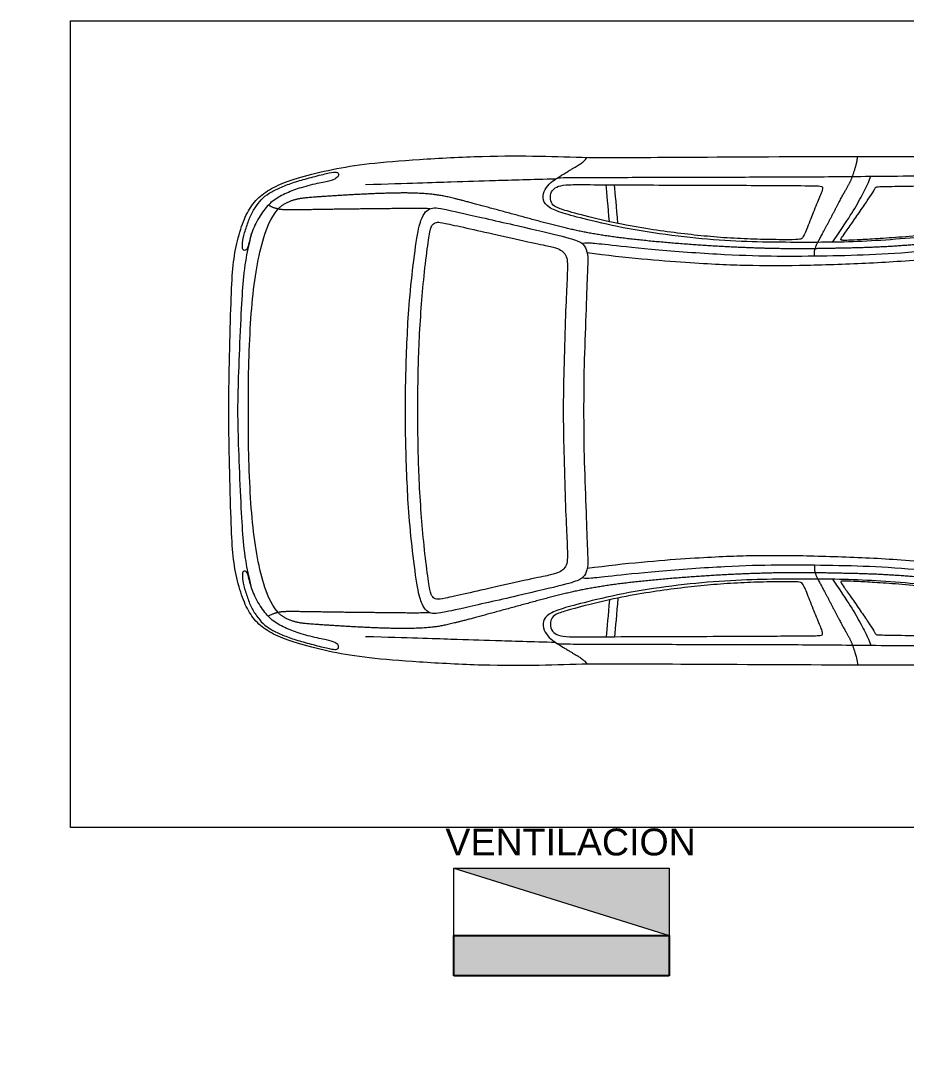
# Model space of a CAD drawing. Header units: metres. Extents: x 42 to 294, y -52 to 32.
# Drawn here: x 154.907 to 158.2, y -7.446 to -3.583 of the extents above; entities that cross this region are included whole.
import ezdxf

# ---------------------------------------------------------------- set-up
doc = ezdxf.new("R2010")
doc.units = ezdxf.units.M
doc.header["$LTSCALE"] = 0.15
doc.linetypes.add('ACAD_ISO02W100', pattern=[15, 12, -3])
doc.layers.get('0').update_dxf_attribs({"lineweight": 20})
doc.layers.add('Hatch', color=8, linetype='Continuous')
for name, color, linetype, lineweight in [('L-DETLGEM', 6, 'Continuous', 9), ('VENTILACIONES', 4, 'Continuous', 9), ('Vista', 2, 'Continuous', 20)]:
    doc.layers.add(name, color=color, linetype=linetype, lineweight=lineweight)
doc.styles.get("Standard").update_dxf_attribs({"font": 'arial.ttf', "height": 0.15})

# ---------------------------------------------------------------- blocks, each defined once
blk = doc.blocks.new('Coche _2_ - Coche _2_-13-01 P_Baja')
at = {"layer": 'L-DETLGEM'}
for points in [[(-0.6559, 0.9445), (-0.1495, 0.9463), (0.226, 0.9463), (0.9072, 0.9425), (1.1189, 0.941), (1.289, 0.9483), (1.5022, 0.9483), (1.7513, 0.9351), (1.9363, 0.9202), (2.0653, 0.8989), (2.1897, 0.8683), (2.2709, 0.8393), (2.3284, 0.8059), (2.3711, 0.7595), (2.3999, 0.6992), (2.4251, 0.6106), (2.4372, 0.5215), (2.4427, 0.3944), (2.4484, 0.1694), (2.4512, 0), (2.4484, -0.1694), (2.4427, -0.3944), (2.4372, -0.5215), (2.4251, -0.6106), (2.3999, -0.6992), (2.3711, -0.7595), (2.3284, -0.8059), (2.2709, -0.8393), (2.1897, -0.8683), (2.0653, -0.8989), (1.9363, -0.9202), (1.7513, -0.9351), (1.5022, -0.9483), (1.289, -0.9483), (1.1189, -0.941), (0.9072, -0.9425), (0.226, -0.9463), (-0.1495, -0.9463), (-0.6559, -0.9445)], [(0.2723, 0.5747), (0.2726, 0.5809), (0.2725, 0.5865), (0.272, 0.5918), (0.2712, 0.5968), (0.27, 0.6016), (0.2684, 0.6065), (0.2665, 0.6114), (0.2643, 0.6165), (0.2617, 0.6219), (0.2588, 0.6277), (0.2556, 0.6339), (0.2521, 0.6406), (0.2482, 0.6477), (0.244, 0.6555), (0.2395, 0.6637), (0.2347, 0.6727), (0.2296, 0.6822), (0.2243, 0.6923), (0.2188, 0.7028), (0.2132, 0.7135), (0.2076, 0.7243), (0.202, 0.7349), (0.1966, 0.7454), (0.1913, 0.7555), (0.1863, 0.7651), (0.1815, 0.7741), (0.177, 0.7826), (0.1727, 0.7907), (0.1687, 0.7982), (0.1649, 0.8052), (0.1613, 0.8117), (0.1579, 0.8177), (0.1548, 0.8232), (0.1519, 0.8283), (0.1492, 0.8331), (0.1466, 0.8376), (0.1443, 0.8419), (0.1421, 0.846), (0.14, 0.85), (0.1381, 0.8541), (0.1362, 0.8582), (0.1345, 0.8623), (0.1328, 0.8666), (0.1312, 0.8711), (0.1296, 0.8757), (0.1279, 0.8805), (0.1263, 0.8855), (0.1245, 0.8908), (0.1226, 0.8964), (0.1206, 0.9027), (0.1186, 0.91), (0.1164, 0.9187), (0.114, 0.9292), (0.1116, 0.9418), (0.1109, 0.946)], [(1.239, 0.8592), (1.2213, 0.8704), (1.206, 0.88), (1.1927, 0.8882), (1.1811, 0.8952), (1.1712, 0.9012), (1.1625, 0.9064), (1.1548, 0.911), (1.148, 0.915), (1.1417, 0.9189), (1.1357, 0.9232), (1.1295, 0.9287), (1.1227, 0.936), (1.1176, 0.9426)], [(-1.9919, 0.8466), (-1.9517, 0.8499), (-1.9119, 0.8529), (-1.8726, 0.8557), (-1.8341, 0.8581), (-1.7964, 0.8604), (-1.7596, 0.8624), (-1.7238, 0.8641), (-1.6893, 0.8657), (-1.656, 0.8671), (-1.6239, 0.8683), (-1.5927, 0.8694), (-1.5623, 0.8704), (-1.5326, 0.8712), (-1.5034, 0.872), (-1.4744, 0.8727), (-1.4456, 0.8734), (-1.4169, 0.874), (-1.3884, 0.8746), (-1.3605, 0.8752), (-1.3333, 0.8757), (-1.3072, 0.8761), (-1.2825, 0.8765), (-1.2594, 0.8768), (-1.2381, 0.8771), (-1.219, 0.8772), (-1.2019, 0.8772), (-1.1867, 0.8772), (-1.1731, 0.8771), (-1.161, 0.8769), (-1.1503, 0.8766), (-1.1408, 0.8763), (-1.1323, 0.8758), (-1.1246, 0.8753), (-1.1175, 0.8747), (-1.1107, 0.8739), (-1.1039, 0.8728), (-1.0967, 0.8714), (-1.089, 0.8696), (-1.0804, 0.8674), (-1.0706, 0.8647), (-1.0594, 0.8615), (-1.0469, 0.8577), (-1.0332, 0.8535), (-1.0184, 0.8487), (-1.0025, 0.8435), (-0.9858, 0.8379), (-0.9683, 0.8319), (-0.9502, 0.8255), (-0.9315, 0.8188), (-0.9125, 0.8118), (-0.8932, 0.8046), (-0.8738, 0.7973), (-0.8544, 0.7899), (-0.8352, 0.7826), (-0.8163, 0.7753), (-0.7978, 0.7683), (-0.78, 0.7615), (-0.7627, 0.7549), (-0.7461, 0.7487), (-0.7301, 0.7427), (-0.7149, 0.7371), (-0.7004, 0.7318), (-0.6867, 0.7269), (-0.6737, 0.7223), (-0.6616, 0.7182), (-0.6501, 0.7144), (-0.6392, 0.7109), (-0.6286, 0.7076), (-0.6183, 0.7046), (-0.608, 0.7018), (-0.5977, 0.699), (-0.5873, 0.6964), (-0.5764, 0.6939), (-0.5653, 0.6913), (-0.5539, 0.6888), (-0.5423, 0.6863), (-0.5305, 0.6839), (-0.5185, 0.6814), (-0.5064, 0.6789), (-0.4942, 0.6765), (-0.482, 0.6739), (-0.4697, 0.6714), (-0.4572, 0.6689), (-0.4446, 0.6663), (-0.4317, 0.6637), (-0.4187, 0.6612), (-0.4053, 0.6586), (-0.3916, 0.656), (-0.3775, 0.6534), (-0.3631, 0.6508), (-0.3485, 0.6483), (-0.3335, 0.6457), (-0.3184, 0.6433), (-0.303, 0.6409), (-0.2875, 0.6385), (-0.2719, 0.6363), (-0.2562, 0.6341), (-0.2404, 0.632), (-0.2243, 0.63), (-0.2078, 0.628), (-0.191, 0.6261), (-0.1735, 0.6243), (-0.1555, 0.6225), (-0.1367, 0.6207), (-0.1172, 0.619), (-0.097, 0.6173), (-0.0763, 0.6156), (-0.0552, 0.6141), (-0.0339, 0.6126), (-0.0125, 0.6112), (0.0089, 0.61), (0.03, 0.6089), (0.0508, 0.6079), (0.0712, 0.6072), (0.0914, 0.6065), (0.1112, 0.6059), (0.1307, 0.6054), (0.1499, 0.605), (0.1689, 0.6046), (0.1876, 0.6042), (0.206, 0.6039), (0.2243, 0.6035), (0.2424, 0.6032), (0.2604, 0.6029), (0.2784, 0.6026), (0.2964, 0.6024), (0.3144, 0.6023), (0.3326, 0.6023), (0.3509, 0.6023), (0.3693, 0.6025), (0.388, 0.6027), (0.4069, 0.603), (0.4259, 0.6034), (0.4451, 0.6038), (0.4646, 0.6044), (0.4843, 0.605), (0.5042, 0.6057), (0.5245, 0.6064), (0.5451, 0.6073), (0.5661, 0.6082), (0.5877, 0.6093), (0.6099, 0.6104), (0.6327, 0.6117), (0.6563, 0.6131), (0.6806, 0.6147), (0.7056, 0.6164), (0.7311, 0.6182), (0.757, 0.6201), (0.7831, 0.6221), (0.8093, 0.6243), (0.8354, 0.6266), (0.8613, 0.6289), (0.8868, 0.6314), (0.9119, 0.6339), (0.9365, 0.6365), (0.9606, 0.6393), (0.9841, 0.6421), (1.0069, 0.645), (1.029, 0.648), (1.0503, 0.6511), (1.0708, 0.6543), (1.0907, 0.6576), (1.11, 0.6611), (1.129, 0.6647), (1.1477, 0.6685), (1.1665, 0.6725), (1.1853, 0.6767), (1.2044, 0.6812), (1.2239, 0.686), (1.2438, 0.6911), (1.2642, 0.6963), (1.2849, 0.7018), (1.306, 0.7075), (1.3276, 0.7133), (1.3494, 0.7193), (1.3717, 0.7254), (1.3943, 0.7315), (1.417, 0.7377), (1.4395, 0.7438), (1.4617, 0.7498), (1.4832, 0.7556), (1.5038, 0.7612), (1.5233, 0.7664), (1.5413, 0.7713), (1.5578, 0.7757), (1.5729, 0.7797), (1.5865, 0.7832), (1.599, 0.7864), (1.6105, 0.7893), (1.621, 0.7919), (1.6308, 0.7941), (1.64, 0.7962), (1.6488, 0.798), (1.6573, 0.7997), (1.6656, 0.8012), (1.6738, 0.8025), (1.6821, 0.8037), (1.6907, 0.8047), (1.6995, 0.8057), (1.7089, 0.8066), (1.7188, 0.8074), (1.7294, 0.8081), (1.7407, 0.8087), (1.7527, 0.8092), (1.7655, 0.8096), (1.7792, 0.8099), (1.7938, 0.81), (1.8093, 0.81), (1.8258, 0.8098), (1.8432, 0.8095), (1.8614, 0.809), (1.8803, 0.8084), (1.8999, 0.8077), (1.92, 0.8069), (1.9406, 0.806), (1.9616, 0.8049), (1.9828, 0.8038), (2.004, 0.8026), (2.025, 0.8014), (2.0454, 0.8002), (2.065, 0.799), (2.0834, 0.7978), (2.1005, 0.7967), (2.116, 0.7956), (2.1295, 0.7946), (2.1414, 0.7937), (2.1517, 0.7928), (2.1607, 0.792), (2.1686, 0.7912), (2.1756, 0.7903), (2.1819, 0.7895), (2.1877, 0.7885), (2.1932, 0.7875), (2.1985, 0.7864), (2.2036, 0.7851), (2.2087, 0.7838), (2.2136, 0.7822), (2.2186, 0.7805), (2.2236, 0.7785), (2.2287, 0.7763), (2.234, 0.7739), (2.2393, 0.7712), (2.2446, 0.7683), (2.2498, 0.7651), (2.2548, 0.7617), (2.2594, 0.758), (2.2637, 0.7541), (2.267, 0.7505)], [(-0.8043, 0.8547), (-0.8348, 0.8557), (-0.8626, 0.8568), (-0.8882, 0.8585), (-0.9012, 0.8574), (-0.9058, 0.8495), (-0.9001, 0.8409), (-0.8394, 0.807), (-0.7719, 0.7819), (-0.6778, 0.7479), (-0.5797, 0.7192), (-0.4738, 0.6943), (-0.3744, 0.676), (-0.2476, 0.6564), (-0.1012, 0.6434), (0.0439, 0.6316), (0.1799, 0.6264), (0.3132, 0.6264), (0.442, 0.6264), (0.6041, 0.6316), (0.7767, 0.6473), (0.9663, 0.6748), (1.1271, 0.7126), (1.2117, 0.7356), (1.264, 0.7557), (1.2833, 0.7823), (1.2796, 0.8172), (1.2594, 0.8437), (1.2328, 0.8648), (1.2191, 0.8676), (1.1274, 0.8676), (0.8724, 0.8685), (0.596, 0.8695), (0.3301, 0.8695), (0.0807, 0.8722), (-0.2748, 0.8751), (-0.5958, 0.8796), (-0.7256, 0.8797)], [(0.2046, 0.6269), (0.1636, 0.6887), (0.1318, 0.7336), (0.0925, 0.8072), (0.0753, 0.8365), (0.063, 0.8722)], [(1.2345, 0.862), (1.3207, 0.8594), (1.4778, 0.8553), (1.6, 0.8512), (1.7797, 0.8448), (1.9413, 0.8406)], [(2.3843, 0.6845), (2.3795, 0.6994), (2.3696, 0.728), (2.3469, 0.7636), (2.3242, 0.7925), (2.2926, 0.8146), (2.25, 0.8348), (2.2019, 0.8522), (2.145, 0.8677), (2.0817, 0.8842), (2.0524, 0.8891), (2.0422, 0.8849), (2.0408, 0.877), (2.045, 0.8679), (2.0592, 0.86), (2.0698, 0.8567)], [(2.0698, 0.8567), (2.0804, 0.8535), (2.1088, 0.8484), (2.1853, 0.8297), (2.2346, 0.811), (2.2865, 0.7838), (2.3196, 0.7481), (2.3562, 0.6895), (2.374, 0.6334), (2.3798, 0.6025), (2.3887, 0.5953), (2.3979, 0.5966), (2.4006, 0.6101), (2.3986, 0.6384), (2.3892, 0.6695), (2.3843, 0.6845)], [(-0.7029, 0.7663), (-0.6443, 0.747), (-0.5906, 0.7301), (-0.5304, 0.7142), (-0.4696, 0.7004), (-0.4004, 0.6871), (-0.326, 0.6742), (-0.2551, 0.6645), (-0.1495, 0.6543), (-0.0379, 0.6446), (0.0518, 0.6388), (0.1178, 0.6348), (0.1555, 0.6335), (0.1692, 0.6339), (0.1742, 0.6348), (0.1748, 0.6389), (0.1646, 0.6525), (0.1363, 0.6926), (0.1015, 0.7439), (0.0707, 0.7878), (0.0489, 0.8232), (0.0449, 0.8309), (0.0415, 0.8331), (0.0328, 0.8337), (-0.0595, 0.8356), (-0.1839, 0.8367), (-0.3501, 0.8397), (-0.5481, 0.8427), (-0.6993, 0.8452), (-0.7363, 0.8453)], [(1.2473, 0.7697), (1.2516, 0.776), (1.257, 0.7931), (1.2483, 0.8224), (1.2264, 0.8361), (1.189, 0.8417), (1.1197, 0.8411), (0.9731, 0.8399), (0.5565, 0.8388), (0.3089, 0.8372), (0.2487, 0.8368), (0.2415, 0.8324), (0.2415, 0.8202), (0.2637, 0.7711), (0.2807, 0.7266), (0.289, 0.7058)], [(1.0035, 0.6967), (1.0076, 0.7561), (1.0124, 0.806), (1.0164, 0.8403)], [(1.0347, 0.7033), (1.0388, 0.7589), (1.0443, 0.8081), (1.0474, 0.8405)], [(0.289, 0.7058), (0.2972, 0.685), (0.313, 0.6464), (0.3205, 0.6376), (0.3436, 0.6358), (0.4378, 0.6364), (0.5326, 0.6389), (0.635, 0.6451), (0.7301, 0.6545), (0.8318, 0.667), (0.9392, 0.6832), (1.0673, 0.7095), (1.1865, 0.7407), (1.2314, 0.755), (1.2431, 0.7633), (1.2473, 0.7697)], [(1.1288, 0.1682), (1.1273, 0.2288), (1.1222, 0.3637), (1.1165, 0.5178), (1.1136, 0.5754), (1.1223, 0.609), (1.1395, 0.6282), (1.1894, 0.6445), (1.3679, 0.6867), (1.6059, 0.7404), (1.6673, 0.7538), (1.6927, 0.7557), (1.7147, 0.7462), (1.7311, 0.7231), (1.7483, 0.6704), (1.7673, 0.5234), (1.7822, 0.3705), (1.7877, 0.2556), (1.7925, 0.1185), (1.7935, 0), (1.7929, -0.079), (1.7919, -0.1216)], [(1.7008, 0.7516), (1.7188, 0.752), (1.7385, 0.7523), (1.7596, 0.7523), (1.7816, 0.7523), (1.8043, 0.7521), (1.8272, 0.7519), (1.85, 0.7516), (1.8724, 0.7513), (1.894, 0.7511), (1.9149, 0.7509), (1.9353, 0.7507), (1.9552, 0.7505), (1.9748, 0.7503), (1.9943, 0.7501), (2.0138, 0.7498), (2.0333, 0.7496), (2.0531, 0.7493), (2.0728, 0.749), (2.0923, 0.7487), (2.1112, 0.7484), (2.1294, 0.7481), (2.1466, 0.7478), (2.1624, 0.7476), (2.1768, 0.7474), (2.1894, 0.7472), (2.2004, 0.7471), (2.21, 0.747), (2.2183, 0.747), (2.2254, 0.747), (2.2316, 0.7471), (2.237, 0.7472), (2.2417, 0.7474), (2.246, 0.7476), (2.2498, 0.7479), (2.2534, 0.7482), (2.2568, 0.7486), (2.26, 0.7491), (2.2633, 0.7497), (2.2666, 0.7504), (2.27, 0.7512), (2.2736, 0.7522), (2.2775, 0.7533), (2.2817, 0.7546), (2.286, 0.7561), (2.2906, 0.758), (2.2955, 0.7601), (2.3006, 0.7626), (2.3036, 0.7643)], [(2.2666, 0.7505), (2.2973, 0.7129), (2.3224, 0.6452), (2.3474, 0.5364), (2.365, 0.401), (2.3739, 0.2495), (2.3783, 0.07), (2.3768, 0), (2.3783, -0.07), (2.3739, -0.2495), (2.365, -0.401), (2.3474, -0.5364), (2.3224, -0.6452), (2.2973, -0.7129), (2.2666, -0.7505)], [(1.2039, 0.1542), (1.2025, 0.2114), (1.199, 0.3427), (1.1929, 0.4738), (1.1899, 0.5417), (1.1922, 0.5697), (1.2028, 0.5885), (1.2194, 0.6014), (1.2481, 0.6104), (1.31, 0.6217), (1.4581, 0.6557), (1.5691, 0.6806), (1.6559, 0.6995), (1.6748, 0.7025), (1.6899, 0.6972), (1.6998, 0.6821), (1.7096, 0.6248), (1.7247, 0.5002), (1.7346, 0.3844), (1.7429, 0.2538), (1.746, 0.1433), (1.7475, 0.0316), (1.7468, 0), (1.7473, -0.0211), (1.7471, -0.045)], [(2.3656, 0.6587), (2.3859, 0.5731), (2.3957, 0.4985), (2.4022, 0.3936), (2.4113, 0.2041), (2.4162, 0.0402), (2.4162, 0), (2.4162, -0.0402), (2.4113, -0.2041), (2.4022, -0.3936), (2.3957, -0.4985), (2.3859, -0.5731), (2.3656, -0.6587)], [(-0.4319, 0.6303), (-0.3274, 0.6155), (-0.1465, 0.5929), (0.048, 0.5794), (0.2244, 0.5749), (0.4128, 0.5734), (0.5892, 0.5781), (0.8683, 0.5972), (1.0423, 0.6174), (1.111, 0.6238), (1.1203, 0.6247), (1.136, 0.6219)], [(-0.4246, 0.5998), (-0.3319, 0.5854), (-0.1329, 0.5598), (0.0932, 0.5462), (0.3389, 0.5387), (0.5214, 0.5387), (0.7234, 0.5477), (0.9706, 0.5673), (1.1174, 0.5869)], [(1.7919, -0.1216), (1.7909, -0.1642), (1.7877, -0.2556), (1.7822, -0.3705), (1.7673, -0.5234), (1.7483, -0.6704), (1.7311, -0.7231), (1.7147, -0.7462), (1.6927, -0.7557), (1.6673, -0.7538), (1.6059, -0.7404), (1.3679, -0.6867), (1.1894, -0.6445), (1.1395, -0.6282), (1.1223, -0.609), (1.1136, -0.5754), (1.1165, -0.5178), (1.1222, -0.3637), (1.1299, -0.1613), (1.1308, 0), (1.1302, 0.1076), (1.1288, 0.1682)], [(1.7471, -0.045), (1.747, -0.0689), (1.746, -0.1433), (1.7429, -0.2538), (1.7346, -0.3844), (1.7247, -0.5002), (1.7096, -0.6248), (1.6998, -0.6821), (1.6899, -0.6972), (1.6748, -0.7025), (1.6559, -0.6995), (1.5691, -0.6806), (1.4581, -0.6557), (1.31, -0.6217), (1.2481, -0.6104), (1.2194, -0.6014), (1.2028, -0.5885), (1.1922, -0.5697), (1.1899, -0.5417), (1.1929, -0.4738), (1.199, -0.3427), (1.2043, -0.1457), (1.2073, 0), (1.2053, 0.0971), (1.2039, 0.1542)], [(-0.4246, -0.5998), (-0.3319, -0.5854), (-0.1329, -0.5598), (0.0932, -0.5462), (0.3389, -0.5387), (0.5214, -0.5387), (0.7234, -0.5477), (0.9706, -0.5673), (1.1174, -0.5869)], [(-0.4319, -0.6303), (-0.3274, -0.6155), (-0.1465, -0.5929), (0.048, -0.5794), (0.2244, -0.5749), (0.4128, -0.5733), (0.5892, -0.5781), (0.8683, -0.5972), (1.0423, -0.6174), (1.111, -0.6237), (1.1203, -0.6247), (1.136, -0.6219)], [(0.2723, -0.5747), (0.2726, -0.5808), (0.2725, -0.5865), (0.272, -0.5918), (0.2712, -0.5968), (0.27, -0.6016), (0.2684, -0.6064), (0.2665, -0.6114), (0.2643, -0.6165), (0.2617, -0.6219), (0.2588, -0.6277), (0.2556, -0.6339), (0.2521, -0.6406), (0.2482, -0.6477), (0.244, -0.6555), (0.2395, -0.6637), (0.2347, -0.6727), (0.2296, -0.6822), (0.2243, -0.6923), (0.2188, -0.7028), (0.2132, -0.7135), (0.2076, -0.7243), (0.202, -0.7349), (0.1966, -0.7454), (0.1913, -0.7555), (0.1863, -0.7651), (0.1815, -0.7741), (0.177, -0.7826), (0.1727, -0.7907), (0.1687, -0.7982), (0.1649, -0.8052), (0.1613, -0.8117), (0.1579, -0.8177), (0.1548, -0.8232), (0.1519, -0.8283), (0.1492, -0.8331), (0.1466, -0.8376), (0.1443, -0.8419), (0.1421, -0.846), (0.14, -0.85), (0.1381, -0.8541), (0.1362, -0.8582), (0.1345, -0.8623), (0.1328, -0.8666), (0.1312, -0.8711), (0.1296, -0.8757), (0.1279, -0.8805), (0.1263, -0.8855), (0.1245, -0.8908), (0.1226, -0.8964), (0.1206, -0.9027), (0.1186, -0.91), (0.1164, -0.9187), (0.114, -0.9292), (0.1116, -0.9418), (0.1109, -0.946)], [(-1.9919, -0.8466), (-1.9517, -0.8499), (-1.9119, -0.8529), (-1.8726, -0.8557), (-1.8341, -0.8581), (-1.7964, -0.8604), (-1.7596, -0.8624), (-1.7238, -0.8641), (-1.6893, -0.8657), (-1.656, -0.8671), (-1.6239, -0.8683), (-1.5927, -0.8694), (-1.5623, -0.8704), (-1.5326, -0.8712), (-1.5034, -0.872), (-1.4744, -0.8727), (-1.4456, -0.8734), (-1.4169, -0.874), (-1.3884, -0.8746), (-1.3605, -0.8752), (-1.3333, -0.8757), (-1.3072, -0.8761), (-1.2825, -0.8765), (-1.2594, -0.8768), (-1.2381, -0.8771), (-1.219, -0.8772), (-1.2019, -0.8772), (-1.1867, -0.8772), (-1.1731, -0.8771), (-1.161, -0.8769), (-1.1503, -0.8766), (-1.1408, -0.8762), (-1.1323, -0.8758), (-1.1246, -0.8753), (-1.1175, -0.8747), (-1.1107, -0.8738), (-1.1039, -0.8728), (-1.0967, -0.8714), (-1.089, -0.8696), (-1.0804, -0.8674), (-1.0706, -0.8647), (-1.0594, -0.8615), (-1.0469, -0.8577), (-1.0332, -0.8535), (-1.0184, -0.8487), (-1.0025, -0.8435), (-0.9858, -0.8379), (-0.9683, -0.8319), (-0.9502, -0.8255), (-0.9315, -0.8188), (-0.9125, -0.8118), (-0.8932, -0.8046), (-0.8738, -0.7973), (-0.8544, -0.7899), (-0.8352, -0.7826), (-0.8163, -0.7753), (-0.7978, -0.7683), (-0.78, -0.7615), (-0.7627, -0.7549), (-0.7461, -0.7487), (-0.7301, -0.7427), (-0.7149, -0.7371), (-0.7004, -0.7318), (-0.6867, -0.7269), (-0.6737, -0.7223), (-0.6616, -0.7182), (-0.6501, -0.7144), (-0.6392, -0.7109), (-0.6286, -0.7076), (-0.6183, -0.7046), (-0.608, -0.7018), (-0.5977, -0.699), (-0.5873, -0.6964), (-0.5764, -0.6939), (-0.5653, -0.6913), (-0.5539, -0.6888), (-0.5423, -0.6863), (-0.5305, -0.6839), (-0.5185, -0.6814), (-0.5064, -0.6789), (-0.4942, -0.6764), (-0.482, -0.6739), (-0.4697, -0.6714), (-0.4572, -0.6689), (-0.4446, -0.6663), (-0.4317, -0.6637), (-0.4187, -0.6612), (-0.4053, -0.6586), (-0.3916, -0.656), (-0.3775, -0.6534), (-0.3631, -0.6508), (-0.3485, -0.6483), (-0.3335, -0.6457), (-0.3184, -0.6433), (-0.303, -0.6409), (-0.2875, -0.6385), (-0.2719, -0.6362), (-0.2562, -0.6341), (-0.2404, -0.632), (-0.2243, -0.63), (-0.2078, -0.628), (-0.191, -0.6261), (-0.1735, -0.6243), (-0.1555, -0.6225), (-0.1367, -0.6207), (-0.1172, -0.619), (-0.097, -0.6173), (-0.0763, -0.6156), (-0.0552, -0.6141), (-0.0339, -0.6126), (-0.0125, -0.6112), (0.0089, -0.61), (0.03, -0.6089), (0.0508, -0.6079), (0.0712, -0.6072), (0.0914, -0.6065), (0.1112, -0.6059), (0.1307, -0.6054), (0.1499, -0.605), (0.1689, -0.6046), (0.1876, -0.6042), (0.206, -0.6039), (0.2243, -0.6035), (0.2424, -0.6032), (0.2604, -0.6029), (0.2784, -0.6026), (0.2964, -0.6024), (0.3144, -0.6023), (0.3326, -0.6023), (0.3509, -0.6023), (0.3693, -0.6025), (0.388, -0.6027), (0.4069, -0.603), (0.4259, -0.6034), (0.4451, -0.6038), (0.4646, -0.6044), (0.4843, -0.605), (0.5042, -0.6057), (0.5245, -0.6064), (0.5451, -0.6073), (0.5661, -0.6082), (0.5877, -0.6093), (0.6099, -0.6104), (0.6327, -0.6117), (0.6563, -0.6131), (0.6806, -0.6147), (0.7056, -0.6164), (0.7311, -0.6182), (0.757, -0.6201), (0.7831, -0.6221), (0.8093, -0.6243), (0.8354, -0.6265), (0.8613, -0.6289), (0.8868, -0.6314), (0.9119, -0.6339), (0.9365, -0.6365), (0.9606, -0.6393), (0.9841, -0.6421), (1.0069, -0.645), (1.029, -0.648), (1.0503, -0.6511), (1.0708, -0.6543), (1.0907, -0.6576), (1.11, -0.6611), (1.129, -0.6647), (1.1477, -0.6685), (1.1665, -0.6725), (1.1853, -0.6767), (1.2044, -0.6812), (1.2239, -0.686), (1.2438, -0.6911), (1.2642, -0.6963), (1.2849, -0.7018), (1.306, -0.7075), (1.3276, -0.7133), (1.3494, -0.7193), (1.3717, -0.7254), (1.3943, -0.7315), (1.417, -0.7377), (1.4395, -0.7438), (1.4617, -0.7498), (1.4832, -0.7556), (1.5038, -0.7612), (1.5233, -0.7664), (1.5413, -0.7713), (1.5578, -0.7757), (1.5729, -0.7797), (1.5865, -0.7832), (1.599, -0.7864), (1.6105, -0.7893), (1.621, -0.7919), (1.6308, -0.7941), (1.64, -0.7962), (1.6488, -0.798), (1.6573, -0.7997), (1.6656, -0.8012), (1.6738, -0.8025), (1.6821, -0.8037), (1.6907, -0.8047), (1.6995, -0.8057), (1.7089, -0.8066), (1.7188, -0.8073), (1.7294, -0.8081), (1.7407, -0.8087), (1.7527, -0.8092), (1.7655, -0.8096), (1.7792, -0.8099), (1.7938, -0.81), (1.8093, -0.81), (1.8258, -0.8098), (1.8432, -0.8095), (1.8614, -0.809), (1.8803, -0.8084), (1.8999, -0.8077), (1.92, -0.8069), (1.9406, -0.806), (1.9616, -0.8049), (1.9828, -0.8038), (2.004, -0.8026), (2.025, -0.8014), (2.0454, -0.8002), (2.065, -0.799), (2.0834, -0.7978), (2.1005, -0.7967), (2.116, -0.7956), (2.1295, -0.7946), (2.1414, -0.7937), (2.1517, -0.7928), (2.1607, -0.792), (2.1686, -0.7912), (2.1756, -0.7903), (2.1819, -0.7895), (2.1877, -0.7885), (2.1932, -0.7875), (2.1985, -0.7864), (2.2036, -0.7851), (2.2087, -0.7838), (2.2136, -0.7822), (2.2186, -0.7805), (2.2236, -0.7785), (2.2287, -0.7763), (2.234, -0.7739), (2.2393, -0.7712), (2.2446, -0.7683), (2.2498, -0.7651), (2.2548, -0.7617), (2.2594, -0.758), (2.2637, -0.7541), (2.267, -0.7505)], [(2.0698, -0.8567), (2.0804, -0.8535), (2.1088, -0.8484), (2.1853, -0.8297), (2.2346, -0.811), (2.2865, -0.7838), (2.3196, -0.7481), (2.3562, -0.6895), (2.374, -0.6334), (2.3798, -0.6025), (2.3887, -0.5953), (2.3979, -0.5966), (2.4006, -0.6101), (2.3986, -0.6384), (2.3892, -0.6695), (2.3843, -0.6845)], [(-0.8043, -0.8547), (-0.8348, -0.8557), (-0.8626, -0.8568), (-0.8882, -0.8585), (-0.9012, -0.8574), (-0.9058, -0.8495), (-0.9001, -0.8409), (-0.8394, -0.807), (-0.7719, -0.7819), (-0.6778, -0.7479), (-0.5797, -0.7192), (-0.4738, -0.6943), (-0.3744, -0.676), (-0.2476, -0.6564), (-0.1012, -0.6434), (0.0439, -0.6316), (0.1799, -0.6264), (0.3132, -0.6264), (0.442, -0.6264), (0.6041, -0.6316), (0.7767, -0.6473), (0.9663, -0.6748), (1.1271, -0.7126), (1.2117, -0.7356), (1.264, -0.7557), (1.2833, -0.7823), (1.2796, -0.8172), (1.2594, -0.8437), (1.2328, -0.8648), (1.2191, -0.8676), (1.1274, -0.8676), (0.8724, -0.8685), (0.596, -0.8695), (0.3301, -0.8695), (0.0807, -0.8722), (-0.2748, -0.8751), (-0.5958, -0.8796), (-0.7256, -0.8797)], [(-0.7029, -0.7663), (-0.6443, -0.747), (-0.5906, -0.7301), (-0.5304, -0.7142), (-0.4696, -0.7004), (-0.4004, -0.6871), (-0.326, -0.6742), (-0.2551, -0.6645), (-0.1495, -0.6543), (-0.0379, -0.6446), (0.0518, -0.6388), (0.1178, -0.6348), (0.1555, -0.6335), (0.1692, -0.6339), (0.1742, -0.6348), (0.1748, -0.6389), (0.1646, -0.6525), (0.1363, -0.6926), (0.1015, -0.7439), (0.0707, -0.7878), (0.0489, -0.8232), (0.0449, -0.8309), (0.0415, -0.8331), (0.0328, -0.8337), (-0.0595, -0.8356), (-0.1839, -0.8367), (-0.3501, -0.8397), (-0.5481, -0.8427), (-0.6993, -0.8452), (-0.7363, -0.8453)], [(0.2046, -0.6269), (0.1636, -0.6887), (0.1318, -0.7336), (0.0925, -0.8072), (0.0753, -0.8365), (0.063, -0.8722)], [(0.289, -0.7058), (0.2972, -0.685), (0.313, -0.6464), (0.3205, -0.6376), (0.3436, -0.6358), (0.4378, -0.6364), (0.5326, -0.6389), (0.635, -0.6451), (0.7301, -0.6545), (0.8318, -0.667), (0.9392, -0.6832), (1.0673, -0.7095), (1.1865, -0.7407), (1.2314, -0.755), (1.2431, -0.7633), (1.2473, -0.7697)], [(2.3843, -0.6845), (2.3795, -0.6994), (2.3696, -0.728), (2.3469, -0.7636), (2.3242, -0.7925), (2.2926, -0.8146), (2.25, -0.8348), (2.2019, -0.8522), (2.145, -0.8677), (2.0817, -0.8842), (2.0524, -0.8891), (2.0422, -0.8849), (2.0408, -0.877), (2.045, -0.8679), (2.0592, -0.86), (2.0698, -0.8567)], [(1.2473, -0.7697), (1.2516, -0.776), (1.257, -0.7931), (1.2483, -0.8224), (1.2264, -0.8361), (1.189, -0.8417), (1.1197, -0.8411), (0.9731, -0.8399), (0.5565, -0.8388), (0.3089, -0.8372), (0.2487, -0.8368), (0.2415, -0.8323), (0.2415, -0.8202), (0.2637, -0.7711), (0.2807, -0.7266), (0.289, -0.7058)], [(1.0035, -0.6967), (1.0076, -0.7561), (1.0124, -0.806), (1.0164, -0.8403)], [(1.0347, -0.7033), (1.0388, -0.7589), (1.0443, -0.8081), (1.0474, -0.8405)], [(1.7008, -0.7516), (1.7188, -0.752), (1.7385, -0.7523), (1.7596, -0.7523), (1.7816, -0.7523), (1.8043, -0.7521), (1.8272, -0.7519), (1.85, -0.7516), (1.8724, -0.7513), (1.894, -0.7511), (1.9149, -0.7509), (1.9353, -0.7507), (1.9552, -0.7505), (1.9748, -0.7503), (1.9943, -0.7501), (2.0138, -0.7498), (2.0333, -0.7496), (2.0531, -0.7493), (2.0728, -0.749), (2.0923, -0.7487), (2.1112, -0.7484), (2.1294, -0.7481), (2.1466, -0.7478), (2.1624, -0.7476), (2.1768, -0.7474), (2.1894, -0.7472), (2.2004, -0.7471), (2.21, -0.747), (2.2183, -0.747), (2.2254, -0.747), (2.2316, -0.7471), (2.237, -0.7472), (2.2417, -0.7474), (2.246, -0.7476), (2.2498, -0.7478), (2.2534, -0.7482), (2.2568, -0.7486), (2.26, -0.7491), (2.2633, -0.7497), (2.2666, -0.7504), (2.27, -0.7512), (2.2736, -0.7522), (2.2775, -0.7533), (2.2817, -0.7546), (2.286, -0.7561), (2.2906, -0.758), (2.2955, -0.7601), (2.3006, -0.7626), (2.3036, -0.7643)], [(1.2345, -0.862), (1.3207, -0.8594), (1.4778, -0.8553), (1.6, -0.8512), (1.7797, -0.8448), (1.9413, -0.8406)], [(1.239, -0.8592), (1.2213, -0.8704), (1.206, -0.88), (1.1927, -0.8882), (1.1811, -0.8952), (1.1712, -0.9012), (1.1625, -0.9064), (1.1548, -0.911), (1.148, -0.915), (1.1417, -0.9189), (1.1357, -0.9232), (1.1295, -0.9287), (1.1227, -0.936), (1.1176, -0.9426)]]:
    blk.add_open_spline(points, degree=3, dxfattribs=at)

msp = doc.modelspace()

# ---------------------------------------------------------------- hatches: boundary and pattern name
at = {"layer": 'Hatch', "ltscale": 0.2}
msp.add_hatch(color=256, dxfattribs=at).paths.add_polyline_path([(157.3177, -6.9856), (156.5177, -6.9856), (156.5177, -7.1356), (157.3177, -7.1356)])
at = {"layer": 'VENTILACIONES'}
msp.add_hatch(color=256, dxfattribs=at).paths.add_polyline_path([(157.3177, -6.9856), (157.3177, -6.7356), (156.5177, -6.7356)])

# ---------------------------------------------------------------- linework, layer by layer
at = {"layer": 'Hatch', "ltscale": 0.2}
for p, q in [((156.5177, -7.1356), (156.5177, -6.9856)), ((156.5177, -6.9856), (157.3177, -6.9856)), ((156.5177, -6.9856), (157.3177, -6.9856)), ((157.3177, -6.9856), (157.3177, -7.1356)), ((157.3177, -7.1356), (156.5177, -7.1356))]:
    msp.add_line(p, q, dxfattribs=at)
at = {"layer": 'VENTILACIONES'}
for p, q in [((156.5177, -6.9856), (156.5177, -6.7356)), ((156.5177, -6.7356), (157.3177, -6.7356)), ((156.5177, -6.7356), (157.3177, -6.9856)), ((157.3177, -6.7356), (157.3177, -6.9856))]:
    msp.add_line(p, q, dxfattribs=at)
at = {"layer": 'Vista', "ltscale": 0.2}
for p, q in [((155.0915, -6.5832), (155.0915, -3.5832)), ((155.0915, -3.5832), (161.0915, -3.5832)), ((161.0915, -6.5832), (155.0915, -6.5832))]:
    msp.add_line(p, q, dxfattribs=at)
at = {"layer": 'Vista', "linetype": 'ACAD_ISO02W100', "ltscale": 0.2}
for radius in [2.6147, 3.5, 4.3853]:
    msp.add_arc((156.2765, -5.4405), radius, 189.6427, 270, dxfattribs=at)

# ---------------------------------------------------------------- block references
at = {"layer": 'L-DETLGEM', "rotation": 180}
msp.add_blockref('Coche _2_ - Coche _2_-13-01 P_Baja', (158.1305, -5.0337), dxfattribs=at)

# ---------------------------------------------------------------- texts
at = {"ltscale": 0.1, "insert": (156.4857, -6.5876), "char_height": 0.1, "width": 2.147718, "attachment_point": 1}
msp.add_mtext('VENTILACION', dxfattribs=at)

doc.saveas('drawing.dxf')
